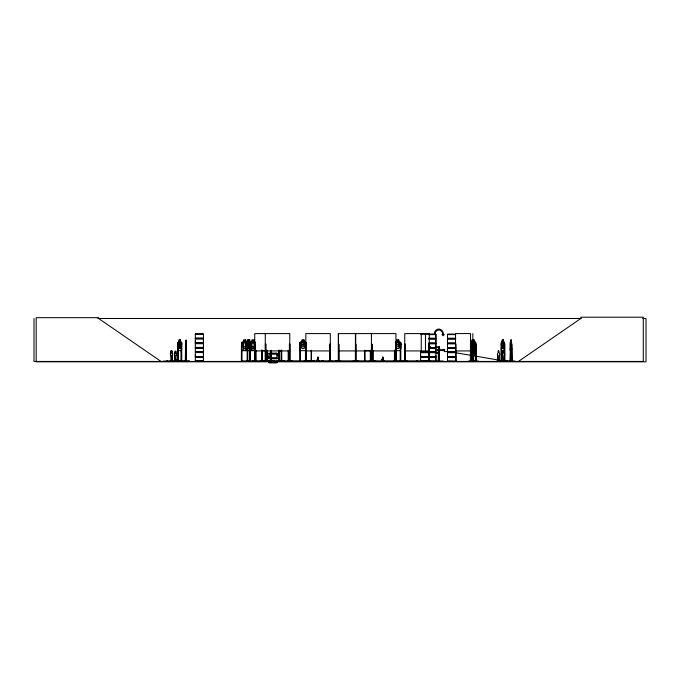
<?xml version="1.0" encoding="UTF-8"?>
<svg xmlns="http://www.w3.org/2000/svg" width="680" height="680" viewBox="0 0 680 680"><rect width="100%" height="100%" fill="white"/><g stroke="black" fill="none" stroke-linecap="round" stroke-linejoin="round"><path stroke-width="1.02" d="M195.347 356.515L195.347 354.526M195.347 342.89L195.347 340.901M203.439 354.526L203.439 352.537L195.339 352.537L195.339 356.515L203.447 356.515L203.447 352.537M203.439 340.901L203.439 338.903L195.339 338.912L195.339 342.89L203.447 342.89L203.447 338.912M268.974 357.96L268.974 353.982L277.083 353.982L277.075 357.96L268.974 357.96L268.982 355.971M277.075 355.971L277.075 353.982M435.854 356.635L435.854 354.646L435.863 356.635L420.605 356.635L420.614 354.646M428.859 339.023L435.863 339.023L435.854 343L428.859 343M455.591 356.635L447.483 356.635L447.491 354.646M455.591 343L447.483 343L447.491 341.012M274.44 361.123L259.318 361.445M314.576 361.123L303.535 361.445M476.204 361.437L475.456 360.817M171.921 360.791L172.133 355.224A1.445 1.02 -90 0 0 171.921 352.954L171.904 351.203M171.853 351.033L171.989 352.954A1.445 1.02 -90 0 1 172.202 355.224L171.989 360.791L170.901 360.791M175.78 351.033L175.907 352.954A1.445 1.02 -90 0 1 176.12 355.224L175.907 360.791M317.832 361.394L318.002 357.289L317.721 360.366M382.636 361.394L382.806 357.289M186.303 350.659L186.464 342.813L186.371 342.065L185.691 342.065L185.597 361.445M499.196 360.791L499.486 355.224A1.445 1.131 -90 0 0 499.196 352.954L498.78 350.693M504.11 360.791L504.398 355.224A1.445 1.131 -90 0 0 504.11 352.954L504.084 351.203M443.335 349.885L438.804 350.192M186.32 346.825L186.192 348.534L185.819 346.825M511.496 350.659L511.734 348.543M170.969 360.791L170.689 355.224A1.445 1.02 -90 0 1 170.901 352.954L171.037 351.033M170.756 355.224L170.689 355.224A1.445 1.02 -90 0 1 170.969 352.954L170.986 351.203M171.989 360.145L171.436 360.043L172.091 360.247M175.355 360.094L176.01 360.247M176.018 360.171L175.363 360.137M471.452 346.808L471.708 344.675L471.521 346.808M499.256 360.791L498.066 360.791L497.828 355.224A1.445 1.131 -90 0 1 498.066 352.954L498.193 351.033M498.04 360.213L498.431 360.179M498.355 360.085L498.576 359.924M504.789 360.817L502.971 360.791L502.741 355.224A1.445 1.131 -90 0 1 502.971 352.954L503.047 351.203M439.45 347.531L438.762 347.395C440.206 344.497 439.373 352.979 439.45 353.234L435.302 353.234M439.492 353.166L438.762 353.166M468.435 361.437L478.677 361.437M468.52 361.123L478.465 361.123M252.458 361.394L257.074 361.394M252.467 361.123L257.091 361.445M317.297 361.394L317.917 357.289L318.92 361.394M382.092 361.394L382.721 357.289L381.752 361.394M457.173 361.394L447.474 361.437M317.339 360.366L317.892 357.289L316.897 361.394L317.866 357.289M381.947 361.394L382.695 357.289M501.5 350.659L504.194 350.659L504.577 348.543L504.577 342.813L504.118 342.065L501.508 342.065M504.135 350.659L504.543 348.534M185.946 342.133L186.192 346.825M171.81 360L171.912 360.221M510.425 342.065L510.348 350.659L511.564 350.659M352.478 361.437L358.836 361.437M181.296 350.659L181.798 342.813L181.288 342.065M181.798 348.543L181.356 350.659L178.245 350.659L177.896 348.543M335.461 361.437L341.207 361.403M335.623 361.123L341.258 361.445M503.013 360.264L503.583 360L502.928 360M503.396 360L502.962 360.145L503.574 360M498.465 361.394L498.414 359.848M504.024 361.089L503.914 360.502M175.406 360.094L175.763 359.966M471.588 346.808L472.09 344.675L475.439 344.675M475.396 350.659L475.94 348.543L475.447 350.659L472.048 350.659L471.512 348.543M381.701 361.394L382.653 357.289L383.971 361.394M471.708 353.277L471.512 342.822L471.767 342.065L475.43 342.065M439.339 346.808L439.314 353.286M174.956 351.033L174.828 352.954A1.445 1.02 -90 0 0 174.615 355.224L174.887 360.791L174.675 355.224A1.445 1.02 -90 0 1 174.887 352.954L174.828 352.954M406.87 361.123L402.339 361.445M406.861 361.394L402.101 361.403M502.919 360.043L503.498 360.162M247.163 350.659L247.936 348.534M251.234 350.591L251.974 348.475L250.903 346.825L250.835 342.771L249.764 342.065L249.84 339.864L247.707 339.864L247.707 341.989L246.253 341.989L245.574 342.754L245.574 348.475L246.236 350.591M306.161 348.543L305.43 350.659L300.424 350.659L299.769 348.543M443.708 350.472C442.552 352.019 442.969 347.82 443.751 349.86M171.521 360L172.074 360.017M473.076 352.495L474.41 352.495L473.688 350.548L472.473 352.503L473.373 350.055L472.43 347.523L473.662 349.596L474.904 347.523L473.969 350.064C475.702 358.768 474.173 343.459 475.125 342.848L474.41 342.133M501.254 348.534L501.594 350.591L501.577 342.065M501.254 342.856L501.594 342.133M177.778 361.445L177.845 342.822L178.313 342.065L181.339 342.065M177.939 342.856L178.33 342.133M249.824 342.839L248.744 344.726C248.022 341.479 245.505 342.762 248.327 345.202C245.344 348.253 247.979 348.899 248.778 345.67C249.636 348.891 252.169 348.253 249.212 345.219L250.444 342.065M472.77 339.932L472.107 339.932L471.606 342.822L471.623 361.445M472.107 342.065L471.512 342.822M475.388 344.675L475.787 352.486L475.354 353.209L471.648 353.209M475.379 353.277L475.83 352.521M250.427 350.659L249.764 348.543L250.835 346.757L250.903 342.848L251.974 342.133M163.157 361.445L189.499 361.089M163.141 361.428L172.669 361.105L172.669 360.502M171.249 360.502L171.436 361.428M171.819 361.105L171.819 360.502L172.788 360.502L172.482 361.335M172.78 361.258L172.406 361.437M176.409 361.335L176.706 360.502L175.746 360.502M515.083 361.437L497.522 361.445M498.899 361.445L498.687 361.344M502.078 361.428L502.214 360.502L503.089 360.502M502.095 361.437L502.613 361.105M506.294 361.258L505.835 361.437L506.285 361.105M509.498 361.105L509.94 361.445M241.57 342.856L242.216 342.133M245.642 342.779L246.287 342.065M299.837 342.856L300.475 342.133M179.239 342.133L178.594 342.848L178.594 346.825L179.239 348.534L180.455 348.534L181.109 346.825L181.109 342.848L180.455 342.133L180.404 340M171.054 350.88L171.479 350.668M473.017 355.342L474.41 355.342L475.125 348.517L474.41 346.808L474.41 342.848L472.625 342.839L473.518 345.278L472.583 347.82L473.824 345.746L474.844 347.863L474.104 345.287L474.938 342.805L473.798 344.794L473.05 342.856L473.067 361.445M498.227 350.88L498.687 350.668M503.14 350.88L503.6 350.668M503.973 361.403L503.455 361.437L504.05 361.428M518.449 361.445L580.873 318.486L580.873 317.22L643.288 317.22L643.288 361.445L34 361.445L34 318.486M243.703 342.133L242.641 342.848L242.641 346.825L243.703 348.534L245.692 348.534L246.763 346.825L246.763 342.848L245.692 342.133M162.962 361.335L176.613 361.445M303.305 361.403L314.568 361.089M259.089 361.403L274.44 361.089M368.951 361.403L375.878 361.437M511.096 361.445L497.31 361.258L497.31 360.502L498.177 360.502L498.177 361.105M97.818 318.486L581.196 318.486M642.812 318.486L646 318.486L646 361.811L276.293 361.811M338.427 333.591L338.402 361.445L338.385 333.591L395.947 333.591L395.99 361.445M195.339 334.092L203.447 334.092M195.33 334.109L203.456 334.109M420.605 334.203L435.863 334.22M447.474 334.22L455.6 334.22M195.33 334.262L203.456 334.271M428.859 334.365L435.863 334.365L435.863 338.224L428.859 338.224M455.6 334.381L447.474 334.373L447.491 338.224L455.591 338.224M428.868 334.62L435.854 334.62L435.854 338.224M447.491 334.62L455.583 334.62M195.339 338.104L203.447 338.104L203.439 334.5L195.347 334.5L195.347 338.104M195.287 338.385L203.498 338.385M195.287 338.631L203.498 338.631M428.825 338.495L435.914 338.495M447.423 338.495L455.651 338.495M428.825 338.742L435.914 338.742M447.423 338.742L455.651 338.742M455.591 339.023L447.483 339.023L447.483 343M249.764 339.932L247.775 339.932L247.775 342.065L246.713 342.771L246.713 346.757L247.775 348.457L249.764 348.457M473.034 339.932L474.512 339.932L474.462 342.133M503.455 342.065L503.455 339.932L502.273 339.932L502.273 342.065M186.15 340.357L186.15 341.071M510.782 340.357L510.782 341.071M249.84 341.989L251.218 341.989L251.974 342.745L251.192 342.065M255.45 342.057L242.182 342.065L241.502 342.822L241.502 348.543L242.156 350.659L255.468 350.659M395.19 342.065L400.154 342.065L400.911 342.813L400.911 348.543L400.18 350.659L395.173 350.659M511.555 342.065L510.357 342.065L510.204 342.822L510.246 361.445L510.612 350.234M177.845 342.822L177.905 361.445M185.614 342.822L185.971 344.794L186.192 342.839L186.167 361.445M185.946 342.848L185.682 361.445M186.464 342.813L186.133 339.932L185.878 342.133M243.703 342.848L245.692 342.848M251.974 342.848L253.963 342.848M501.16 342.822L501.177 361.445L501.16 360.817L501.755 360.817L501.729 361.445L501.695 350.234M504.11 342.133L504.577 342.813M195.287 343.162L203.498 343.162M428.825 343.281L435.914 343.281M447.423 343.281L455.651 343.281M195.287 343.409L203.498 343.409M428.825 343.527L435.914 343.527M447.423 343.527L455.651 343.527M428.859 343.808L435.863 343.808L435.863 347.642L428.859 347.642M455.591 343.808L447.483 343.808L447.483 347.642L455.6 347.642M181.169 344.123L181.704 344.123M185.359 361.445L185.674 344.123M186.38 344.123L186.073 361.445M247.826 344.123L247.239 344.123L247.172 361.445M249.73 344.123L250.316 344.123L250.384 361.445M254.728 344.123L255.119 361.445M265.285 344.123L265.854 344.123L265.786 361.445M299.727 344.123L300.313 344.123M338.385 344.123L338.878 344.123L338.912 361.445M355.419 344.123L355.912 344.123L355.98 361.437M371.433 344.123L372.011 344.123L372.062 361.445M400.834 344.123L400.248 344.123L400.18 361.445M429.258 344.123L428.68 344.123L428.68 361.445M455.54 344.123L455.931 361.445M471.563 344.123L472.192 344.123M501.194 344.123L501.695 344.123M511.581 344.123L511.955 361.445M299.769 344.837L306.161 344.837M396.61 344.837L400.911 344.837M472.065 344.751L475.405 344.751L475.787 346.808M243.703 346.825L245.692 346.825M247.775 346.757L249.764 346.757M251.974 346.825L253.963 346.825M474.41 346.825L473.076 346.808L472.362 348.517L472.362 352.495L473.076 353.209M435.302 346.876L439.475 346.945M195.356 347.412L203.43 347.412M428.868 347.539L439.45 347.463M447.491 347.539L455.583 347.539M195.33 347.692L203.456 347.692M195.33 347.735L203.456 347.735M428.859 347.811L435.863 347.811L428.791 347.93L435.863 348.007L435.863 351.849L420.605 351.849M195.33 347.888L203.456 347.879M195.356 348.126L203.43 348.126M455.6 348.015L447.474 348.007L447.491 351.849L455.591 351.849M428.868 348.245L435.854 348.245L435.854 351.849M447.491 348.245L455.583 348.245M185.682 348.543L185.759 350.659L186.371 350.659L186.388 348.543M251.974 348.534L253.963 348.534L255.025 346.825L255.025 342.848L253.963 342.133M396.712 348.534L398.701 348.534L399.772 346.825L399.772 342.848L398.701 342.133L398.701 340M474.41 348.534L473.076 348.517L472.362 346.825L473.085 339.932M510.204 348.543L510.425 350.659M437.308 349.571L438.77 349.571L438.829 361.445M438.438 349.716L438.438 350.438L438.337 349.716L439.05 349.716M438.727 350.251L443.335 350.251M246.287 350.523L251.192 350.523M438.2 350.438L439.195 350.438L439.118 361.445M262.242 350.659L265.829 350.659M279.123 350.659L281.444 350.659M365.168 350.659L370.175 350.659M439.195 350.616L437.308 350.565L437.401 349.571M254.728 350.923L289.791 350.923M305.813 350.923L330.327 350.923M338.385 350.923L395.947 350.923M404.753 350.923L429.258 350.923M455.54 350.923L470.552 350.923M175.907 351.39L175.848 352.954A1.445 1.02 -90 0 1 176.06 355.224L176.12 355.224M502.971 351.39L503.03 352.954M195.339 351.738L203.447 351.738L203.439 348.135L195.347 348.135L195.347 351.738M195.287 352.01L203.498 352.01M420.546 352.129L435.914 352.129M447.423 352.129L455.651 352.129M195.287 352.257L203.498 352.257M420.546 352.376L435.914 352.376M447.423 352.376L455.651 352.376M455.591 352.648L447.483 352.648L447.483 356.635M438.762 352.716L439.45 352.58M268.974 353.183L277.083 353.183M473.101 353.277L471.639 353.277L471.452 352.495L472.124 353.209L471.818 352.495M474.402 353.277L475.43 353.277M268.914 353.455L277.134 353.455M268.914 353.702L277.134 353.702M472.048 355.342L472.677 355.342M497.828 355.224L498.117 360.791M472.031 355.411L472.693 355.411L472.693 353.277M472.974 355.411L474.453 355.411L474.41 353.209M195.287 356.796L203.498 356.796M195.287 357.043L203.498 357.043M420.546 356.906L435.914 356.906M447.423 356.906L455.651 356.906M420.546 357.153L435.914 357.153M447.423 357.153L455.651 357.153M435.863 357.433L420.605 357.433L420.605 361.275L435.863 361.284L435.863 357.433L435.854 361.165M455.591 357.433L447.483 357.433L447.483 361.275L455.6 361.284M268.914 358.241L277.134 358.241M268.914 358.488L277.134 358.488M268.974 358.76L277.083 358.76M171.708 359.848L172.252 359.848L172.252 361.105L172.176 359.848M175.635 359.848L176.171 359.848M503.387 359.848L502.809 359.848L502.809 361.105M499.74 360.502L498.873 360.502L498.873 361.105M177.59 360.817L178.228 360.817M186.031 360.817L186.388 361.445M241.392 360.817L242.114 360.817L242.114 361.445M247.172 360.817L247.894 360.817L247.877 361.445M250.384 360.817L249.662 360.817L249.636 361.445L249.764 342.771L247.775 342.771L247.758 361.445M254.685 360.817L255.136 360.817M255.433 360.817L256.156 360.817M261.528 360.817L262.216 360.817L262.208 361.445M265.225 360.817L266.297 360.817L266.297 361.445L266.245 350.234M266.738 360.817L267.189 360.817M271.014 360.817L271.481 360.817M279.131 360.817L278.553 360.817L278.579 361.445M281.163 360.817L281.732 360.817M290.012 360.817L289.323 360.817L289.332 361.445M300.381 360.817L299.659 360.817L299.642 361.445M305.439 360.817L306.45 360.817M311.142 360.817L311.5 361.445M330.539 360.817L329.859 360.817L329.868 361.445M338.334 360.817L338.929 360.817M355.963 360.817L355.359 360.817L355.385 361.445L355.419 333.591M365.126 360.817L364.403 360.817L364.403 361.445M370.183 360.817L370.906 360.817M372.07 360.817L371.374 360.817L371.39 361.445M372.402 360.817L372.997 360.817M394.4 360.817L395.131 360.817M396.159 360.817L395.471 360.817L395.479 361.445M400.18 360.817L400.902 360.817L400.928 361.445M405.229 360.817L404.532 360.817L404.541 361.445M428.621 360.817L429.318 360.817M455.506 360.817L455.931 360.817M470.688 360.817L470.262 361.445M472.235 360.817L471.521 360.817L471.554 361.445M473.603 360.817L472.779 360.817L472.77 361.445L472.846 333.591M511.53 360.817L511.989 360.817M166.677 360.986L167.603 360.986M170.595 360.986L171.062 360.986M178.041 360.995L181.305 360.995M185.462 360.995L186.303 360.995M242.114 360.995L247.172 360.995M471.75 360.995L475.617 360.995M501.542 360.995L504.39 360.995M506.863 360.986L507.824 360.986M510.408 360.995L511.785 360.995M189.507 361.123L174.454 361.105L174.454 360.502M195.33 361.156L203.456 361.156L203.439 357.323L195.339 357.323L195.339 361.156L203.456 361.165M284.529 361.123L275.613 361.437L284.673 361.437M287.606 361.445L292.238 361.089M328.142 361.445L332.767 361.445M358.675 361.123L351.5 361.445M375.725 361.123L369.18 361.445M393.762 360.91L393.762 361.445L398.352 361.445M420.623 361.156L443.19 361.123M447.5 361.156L457.198 361.445M515.015 361.123L497.437 361.105L497.437 360.502M195.33 361.326L203.456 361.326M287.674 361.403L292.459 361.403M319.532 361.394L316.54 361.445M328.202 361.403L332.996 361.403M381.335 361.394L384.327 361.445M393.856 361.403L398.591 361.403M420.597 361.437L443.351 361.437M269.918 361.811L36.193 361.811L36.193 317.671L98.617 317.671L98.617 318.486L161.032 361.445M268.982 362.5L277.075 362.5M268.966 362.61L277.083 362.601M268.966 362.772L277.083 362.772M503.54 350.668L504.144 351.203M444.456 350.854C445.859 346.418 441.379 353.226 447.363 351.339M455.192 352.656L505.546 361.258M171.411 350.668L171.921 351.033M400.129 342.133L400.834 342.848L400.767 361.445M305.379 342.133L306.094 342.848M247.936 342.899L247.18 342.15M438.914 346.808L438.881 361.445M503.362 342.133L503.923 342.848L503.923 346.825L503.362 348.534L502.316 348.534L501.755 342.848L502.333 339.932M175.304 361.428L175.177 360.502M471.546 352.529L472.098 353.277M475.379 342.065L475.94 342.813L475.889 361.445M511.488 342.065L511.785 361.445L511.802 344.123M383.01 357.289L383.92 361.394M472.098 350.659L472.175 339.932M177.939 348.534L178.33 350.591M383.231 361.394L382.899 357.289L383.724 361.394M472.252 344.539L472.081 342.796L472.192 347.174M382.95 357.289L383.579 361.394M318.155 359.337L318.07 357.289L318.775 361.394M510.459 346.825L511.156 348.534L511.411 342.805L511.02 344.794L510.765 342.856L510.706 346.825L511.156 346.825L511.156 342.848C509.651 342.363 510.841 351.841 511.029 345.746L511.377 347.863L511.173 339.932M186.294 342.065L186.303 361.445M439.475 352.716L420.605 352.648L420.605 356.635M318.096 357.289L318.435 361.394M511.649 342.848L511.564 361.445M511.224 342.133L511.241 339.932L510.688 339.932L510.408 361.445M504.577 361.445L504.654 360.502L503.778 360.502L503.778 361.105M504.517 342.813L504.721 361.428L504.73 344.123L504.228 344.123L504.194 361.445M504.39 360.817L504.39 361.445M503.396 339.932L503.421 342.133M503.327 359.848L503.387 361.105M502.868 359.848L502.868 361.105M502.35 360.502L502.35 361.105M501.508 344.123L501.542 361.445M501.389 344.123L501.415 361.445M499.613 360.502L499.74 361.258M499.001 360.502L499.001 361.258M498.491 361.445L498.483 359.848L497.896 359.848L497.896 361.105M497.964 359.848L498.049 361.258M476.06 361.445L476.06 344.123L475.498 344.123L475.456 361.445M475.762 360.817L475.796 361.445M475.668 344.123L475.617 361.445M473.56 355.334L473.603 361.445M473.484 360.817L473.45 361.445M473.399 355.334L473.373 361.445M473.127 340L473.127 342.133M473.178 355.334L473.161 361.445M472.702 339.932L472.744 342.133L472.677 340M472.677 353.209L472.625 355.411M472.269 361.089L472.192 352.274M472.022 344.123L472.073 361.445M471.945 352.274L471.962 361.445M471.801 352.274L471.75 361.445M470.348 361.445L470.552 333.591L455.54 333.591L455.506 361.445M455.787 344.123L455.821 361.445M455.651 344.123L455.625 361.445M439.067 347.531L439.042 361.445M438.677 349.571L438.66 361.445M438.506 350.616L438.506 361.445M438.345 350.616L438.311 361.445M435.863 339.023L435.863 343M435.854 343.808L435.854 347.539M430.38 346.876L430.38 347.463M430.262 346.876L430.262 347.463M430.194 361.445L430.194 360.91L248.744 360.91L248.744 361.445M429.301 361.445L429.258 333.591L404.753 333.591L404.702 361.445M429.097 344.123L429.097 361.445M429.003 360.817L429.029 361.445M428.842 344.123L428.791 361.445M425.467 333.591L425.467 350.923M421.26 333.591L421.26 350.923M417.35 360.91L417.35 361.445M416.602 360.91L416.602 361.445M416.457 360.91L416.457 361.445M406.903 360.91L406.903 361.445M406.011 360.91L406.011 361.445M405.212 361.445L405.17 344.123L404.591 344.123L404.617 361.445M405.008 344.123L405.059 361.445M404.94 360.817L404.914 361.445M400.316 360.817L400.316 361.445M398.777 342.065L398.777 339.932L396.644 339.932L396.712 342.133L395.649 342.848L395.641 361.445M396.1 361.445L396.1 344.123L395.53 344.123L395.556 361.445M395.786 360.817L395.853 361.445M395.063 350.234L395.123 361.445M394.995 360.817L394.995 361.445M394.655 360.91L394.655 361.445M394.536 360.817L394.545 361.445M394.468 350.234L394.425 361.445M373.184 360.91L373.184 361.445M372.971 360.817L372.971 361.445L372.946 350.378M372.742 350.378L372.742 361.445M372.649 350.378L372.615 361.445M372.453 350.378L372.419 361.445M371.858 344.123L371.918 361.445M371.688 360.817L371.781 361.445M371.594 344.123L371.671 361.445M371.433 333.591L371.433 361.445M370.838 350.234L370.906 361.445M370.77 360.817L370.77 361.445M370.32 360.817L370.32 361.445L370.251 350.234M365.058 350.234L365.126 361.445M364.99 360.817L364.99 361.445M364.471 350.234L364.539 361.445M355.716 333.591L355.716 361.445M355.615 344.123L355.58 361.445M339.422 360.91L339.422 361.445M338.683 344.123L338.759 361.445M338.58 344.123L338.58 361.445M330.497 361.445L330.488 344.123L329.911 344.123L330.021 361.445M330.327 361.445L330.327 333.591L305.813 333.591L305.932 361.445M330.25 360.817L330.225 361.445M330.072 344.123L330.166 361.445M329.239 360.91L329.239 361.445M323.178 360.91L323.178 361.445M322.091 360.91L322.091 361.445M321.929 360.91L321.929 361.445M311.44 350.378L311.431 361.445M311.21 350.378L311.202 361.445L311.176 360.817M306.433 361.445L306.391 344.123L305.507 344.123L305.439 361.445M306.272 360.817L306.272 361.445M306.178 361.445L306.161 342.813L305.413 342.065L300.45 342.065L299.769 342.822L299.795 361.445M305.975 344.123L306.051 361.445M305.771 360.817L305.787 361.445M305.575 360.817L305.575 361.445M304.895 360.91L304.895 361.445M304.036 342.065L304.036 339.932L301.903 339.932L301.971 342.133L300.909 342.848L300.909 346.825L301.971 348.534L303.96 348.534L305.031 346.825L305.031 342.848L303.96 342.133L303.96 340M300.313 344.123L300.381 361.445M300.245 360.817L300.245 361.445M290.81 360.91L290.81 361.445M289.841 360.817L289.918 361.445L289.952 344.123L289.382 344.123L289.493 361.445M289.697 361.445L289.791 333.591L254.728 333.591L254.728 361.445M289.536 344.123L289.637 361.445M288.524 360.817L288.541 361.445M288.499 350.378L288.515 361.445M288.201 350.378L288.167 361.445M281.681 350.234L281.707 361.445M281.579 361.445L281.477 350.234L281.384 361.445M281.214 350.234L281.18 361.445M279.072 350.234L279.106 361.445M278.902 360.817L278.902 361.445L278.876 350.234M278.613 350.234L278.707 361.445M271.456 350.378L271.49 361.445M271.303 350.378L271.303 361.445M271.167 350.378L271.142 361.445M271.082 350.378L271.074 361.445M267.147 350.378L267.147 361.445M267.01 360.817L267.01 361.445M266.942 350.378L266.917 361.445M266.781 350.378L266.755 361.445M266.084 350.234L266.135 361.445M265.99 360.817L265.905 361.445M265.693 344.123L265.625 361.445M265.447 344.123L265.447 361.445M265.396 360.817L265.302 361.445M265.285 333.591L265.234 361.445M262.166 350.234L262.047 361.445M262.004 350.234L261.911 361.445M261.843 360.817L261.817 361.445L261.749 350.234M261.587 350.234L261.587 361.445M256.088 350.234L256.181 361.445M256.028 360.817L256.028 361.445M255.57 360.817L255.57 361.445M255.501 350.234L255.433 361.445M254.957 360.817L254.957 361.445M254.889 344.123L254.94 361.445M253.997 350.659L254.031 339.932L251.898 339.932L251.974 350.659M250.249 360.817L250.249 361.445M250.129 361.445L250.002 360.91L249.985 361.445M247.936 342.805L247.936 348.627M247.307 360.817L247.307 361.445M245.803 342.15L245.769 339.932L243.635 339.932L243.703 350.659M245.692 340L245.726 350.659M241.986 361.445L242.046 344.123L241.459 344.123L241.375 361.445M241.527 360.817L241.527 361.445M185.453 344.123L185.462 361.445M181.704 342.848L181.688 361.445L181.747 360.817L181.118 360.817L181.126 361.445L181.169 350.234M181.526 344.123L181.526 361.445M181.347 344.123L181.305 361.445M180.455 342.133L180.498 339.932L179.146 339.932L179.146 342.065M179.197 339.932L179.189 342.133M178.219 361.445L178.177 344.123L177.642 344.123L177.624 361.445M178.041 360.817L178.041 361.445M176.588 360.502L176.588 361.105M176.103 359.848L176.171 361.105M175.865 360.502L175.865 361.258M175.703 359.848L175.635 361.105M175.295 361.105L175.295 360.502L174.335 360.502L174.335 361.258M171.946 360.502L171.946 361.258M171.785 359.848L171.708 361.105M171.369 361.105L171.369 360.502L170.408 360.502L170.408 361.258M170.527 360.502L170.527 361.105M434.163 334.526A5.457 4.649 -90 0 1 438.821 329.06A5.457 4.649 -90 0 1 443.471 334.526L444.236 334.526L443.122 335.784L442 334.526L442.773 334.526A4.556 3.885 -90 0 0 439.399 330.004A4.556 3.885 -90 0 0 435.14 333.344M503.897 347.735L502.919 345.746L501.95 347.82L502.681 345.278L502.044 342.805L502.902 344.794L503.854 342.839L503.149 345.287L503.897 347.735M180.914 347.735L179.775 345.746L178.653 347.82L179.503 345.278L178.755 342.805L179.758 344.794L180.863 342.839L180.038 345.287L180.914 347.735M249.407 340.289L248.132 340.289L248.132 340.995L249.407 340.995L249.407 340.289M180.243 340.357L179.46 340.357L179.46 341.071L180.243 341.071L180.243 340.357M245.335 340.357L244.06 340.357L244.06 341.071L245.335 341.071L245.335 340.357M253.606 340.357L252.323 340.357L252.323 341.071L253.606 341.071L253.606 340.357M303.603 340.357L302.328 340.357L302.328 341.071L303.603 341.071L303.603 340.357M398.352 340.357L397.069 340.357L397.069 341.071L398.352 341.071L398.352 340.357M474.173 340.357L473.314 340.357L473.314 341.071L474.173 341.071L474.173 340.357M503.175 340.357L502.503 340.357L502.503 341.071L503.175 341.071L503.175 340.357M180.455 342.848L179.239 342.848L179.239 346.825L180.455 346.825L180.455 342.848M303.96 342.848L301.971 342.848L301.971 346.825L303.96 346.825L303.96 342.848M398.701 342.848L396.712 342.848L396.712 346.825L398.701 346.825L398.701 342.848M503.362 342.848L502.316 342.848L502.316 346.825L503.362 346.825L503.362 342.848M203.447 343.689L195.339 343.689L195.339 347.531L203.456 347.539L203.447 343.689M455.6 347.811L447.474 347.811L455.6 347.854M474.173 354.272L473.314 354.272L473.314 354.986L474.173 354.986L474.173 354.272"/></g></svg>
